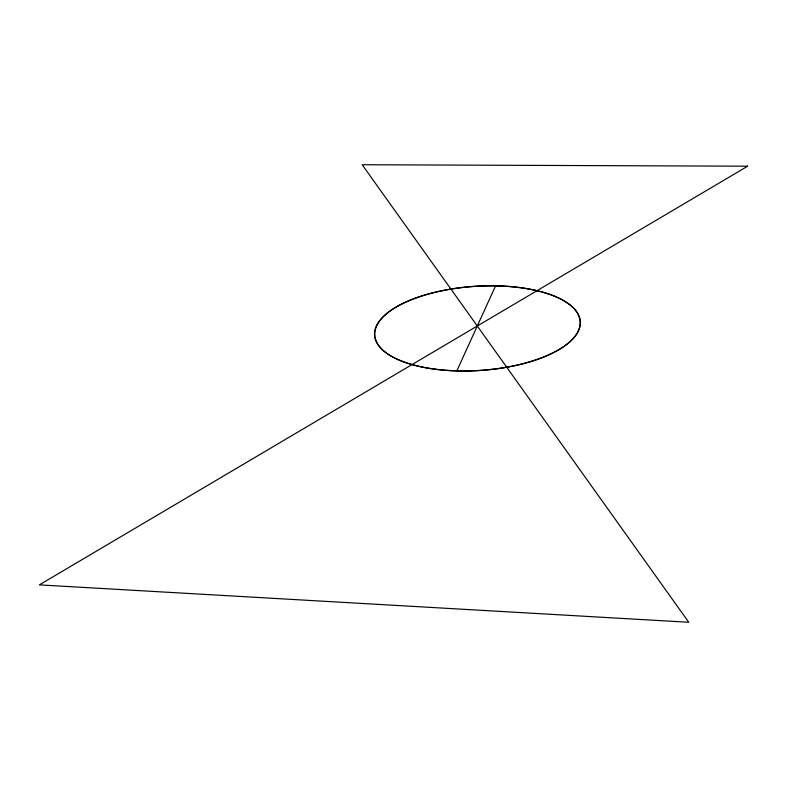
<?xml version="1.0" encoding="UTF-8"?>
<svg xmlns="http://www.w3.org/2000/svg" width="787" height="787" viewBox="0 0 787 787"><rect width="100%" height="100%" fill="white"/><g stroke="black" fill="none" stroke-linecap="round" stroke-linejoin="round"><path stroke-width="1.18" d="M456.814 370.933L495.603 285.809M747.65 166.195L39.35 584.879L688.763 622.261L362.168 164.739L747.65 166.195M427.007 367.903A102.9 42.085 -3.8 0 0 580.147 322.286A102.9 42.085 -3.8 0 0 425.187 294.987A102.9 42.085 -3.8 0 0 427.007 367.903M423.947 367.45A103.117 42.173 -3.8 0 0 580.344 323.683A103.117 42.173 -3.8 0 0 428.039 294.063A103.117 42.173 -3.8 0 0 423.947 367.45"/></g></svg>
